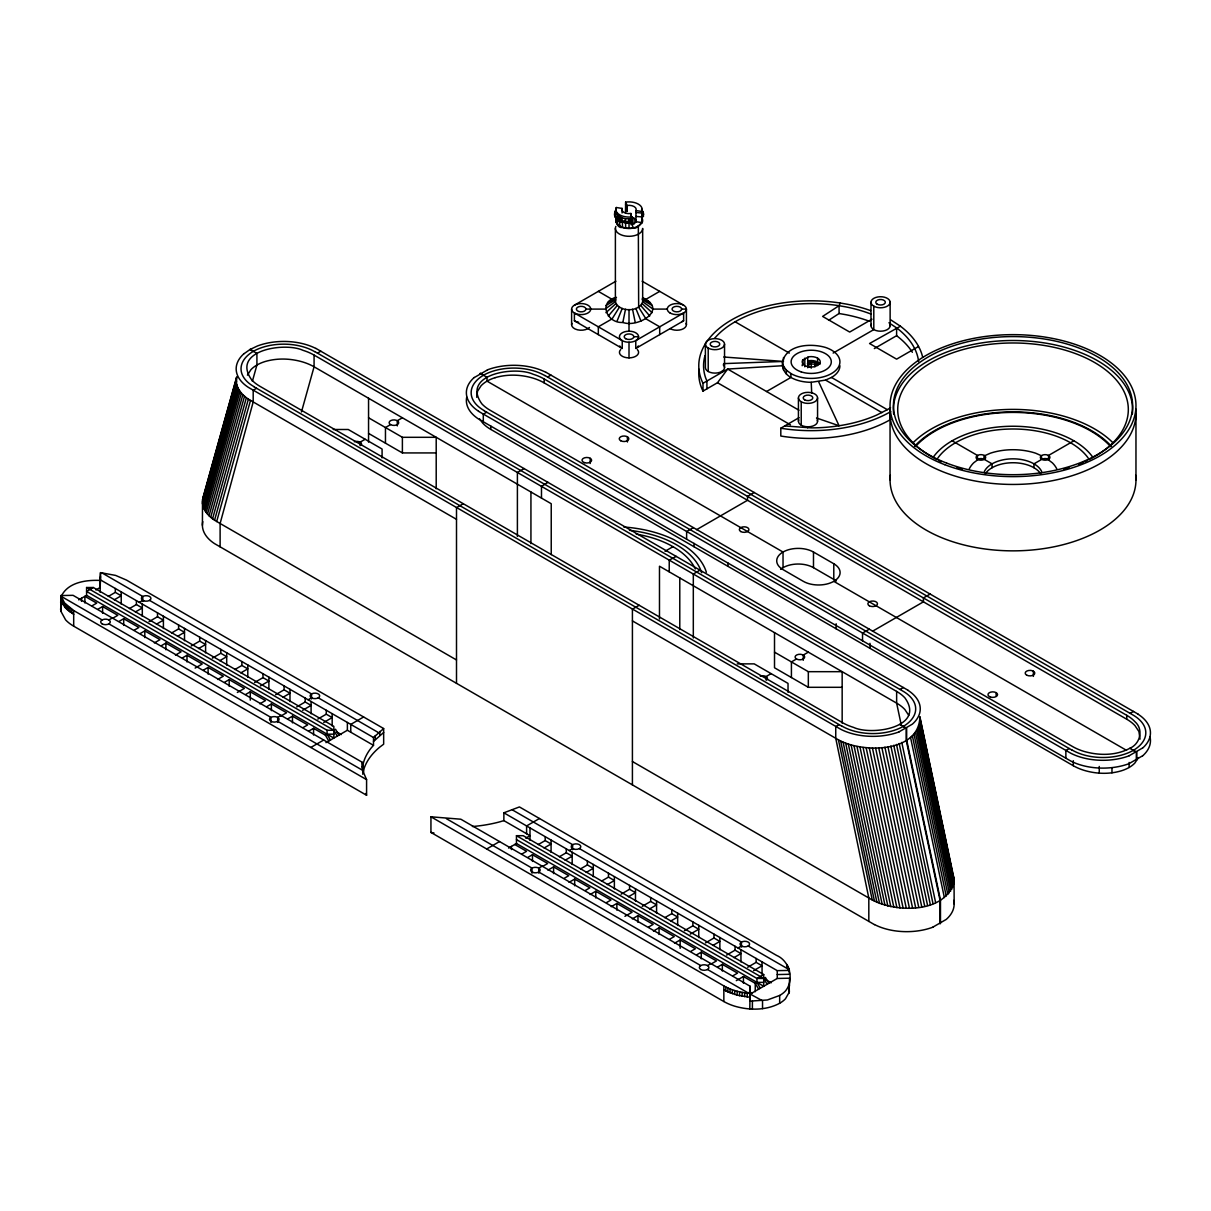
<?xml version="1.0" encoding="UTF-8"?>
<svg xmlns="http://www.w3.org/2000/svg" width="1211" height="1211" viewBox="0 0 1211 1211"><rect width="100%" height="100%" fill="white"/><g stroke="black" fill="none" stroke-linecap="round" stroke-linejoin="round"><path stroke-width="1.5" d="M642.178 216.845C643.904 229.53 625.012 231.104 617.64 224.413L617.64 218.752L616.46 219.176L614.598 215.18L616.323 207.52L622.091 208.413A7.175 4.148 0 0 0 630.886 213.484C632.611 224.913 630.81 234.631 642.193 222.657A13.639 7.872 0 0 0 642.193 218.585M619.729 225.988L619.729 220.326L617.64 218.752L618.654 220.856L621.531 222.097L631.688 223.233L632.43 222.294L624.861 222.9L624.861 221.552L625.618 218.782L632.43 218.782L631.688 223.233M629.024 228.213L629.024 219.04M615.385 228.425L615.385 301.645C618.579 312.423 639.469 312.423 642.663 301.645L642.663 228.425A13.639 7.872 0 0 1 627.237 236.236A13.639 7.872 0 0 1 615.854 226.396M749.791 1008.945L750.184 986.269L460.831 819.211L430.949 816.804L430.934 832.426L723.845 1001.527A45.988 26.551 0 0 0 734.699 1006.174C749.321 1010.428 765.973 1010.61 779.657 1003.283A33.772 19.497 0 0 0 785.485 998.757L789.36 991.96L789.072 984.543M629.009 331.193L629.024 309.516M723.845 1001.527L723.845 985.905L430.949 816.804M525.756 838.148L529.994 835.696L503.867 820.619L503.867 812.808L519.428 806.935L776.629 955.434C789.95 961.095 794.431 979.971 785.515 990.931A33.772 19.497 0 0 1 779.687 995.457L767.35 999.983L749.776 1001.134L749.776 997.228L737.105 995.154L727.902 991.9L725.828 990.886L725.828 986.98L723.845 985.905M727.902 991.9L727.917 987.994L725.828 986.98M730.097 992.823L730.097 988.933L727.917 987.994M732.352 993.686L732.367 989.781L730.097 988.933M734.699 994.458L734.714 990.553L732.367 989.781M737.105 995.154L737.121 991.249L734.714 990.553M739.573 995.745L739.588 991.854L737.121 991.249M742.086 996.259L742.101 992.354L739.588 991.854M744.644 996.683L744.644 992.778L742.101 992.354M747.217 997.001L747.217 993.096L744.644 992.778M786.908 967.12L786.923 964.516M787.801 969.875L787.801 965.969M788.528 970.041L788.528 967.438M789.088 968.921L789.496 974.295L777.25 974.552M60.838 611.177L60.822 595.555L73.054 595.328L362.422 762.385L363.8 773.133L366.585 779.642L366.585 795.264L73.689 626.163A45.988 26.551 0 0 1 65.621 619.896L60.838 611.177L60.974 597.432M752.379 1009.081L752.409 1001.24M762.521 1008.627L762.552 1000.786L750.184 994.08L777.25 978.458L789.496 978.2L789.466 986.042M779.657 1003.283L779.687 995.457M788.906 993.383L788.936 985.557M750.184 986.269L749.776 997.228L750.184 990.174M641.739 216.92L643.389 216.451L643.45 213.166L641.588 209.17L643.45 214.514L641.739 216.92L635.957 216.421M204.871 492.922L202.509 500.037L202.419 525.286M632.414 620.895L838.421 739.83C862.171 753.166 919.164 753.393 919.876 716.791L954.041 878.762L954.162 904.012M632.414 761.522L872.253 899.985C896.518 912.867 946.669 913.76 954.162 880.579L919.724 716.836M100.119 592.209L100.498 572.636L115.59 575.407L126.459 580.069L383.66 728.553L383.66 744.19L379.815 747.081A96.638 55.797 0 0 0 362.71 774.223M100.119 583.611L100.498 572.636M100.543 576.542L100.119 587.517L95.896 589.954M362.422 766.291L362.346 767.365L362.331 763.445M362.513 768.94L362.71 766.396A96.638 55.797 0 0 1 371.399 747.687L373.503 745.355L373.503 737.529L383.66 728.553M617.64 224.413L616.323 222.582L616.323 216.92L615.067 217.253L614.598 213.832L616.323 209.473L614.749 211.864L614.598 215.18L615.869 214.952M1140.051 739.134L1138.915 731.52L1134.995 725.646A46.911 27.081 0 0 0 1126.745 719.228L544.193 382.888A46.911 27.081 0 0 0 533.082 378.135C520.806 374.487 507.394 373.987 495.057 377.696M202.797 498.221L236.629 377.121C234.45 387.126 242.336 395.906 250.51 400.402L456.502 519.337M60.944 605.258L60.611 609.693M616.475 297.376C597.734 301.372 606.756 323.64 622.848 322.444L625.497 309.244M616.323 222.582C615.082 212.561 615.249 228.879 622.212 227.441A13.639 7.872 0 0 0 632.551 228.228M622.848 322.444C638.167 328.136 668.336 309.395 643.026 298.027M642.98 212.44L641.739 209.473L641.739 213.408L643.389 216.451M782.503 361.832C786.832 344.166 811.098 343.182 825.569 347.466A28.701 16.576 0 0 1 833.985 371.913A28.701 16.576 0 0 1 790.919 373.548L786.348 370.112L783.487 366.116L782.503 361.832C781.549 368.341 785.212 374.411 790.919 377.454A28.701 16.576 0 0 0 811.219 382.298L825.569 380.087L831.503 377.454A28.701 16.576 0 0 0 839.919 365.737M202.509 500.037L236.796 377.181M236.69 379.058L202.419 501.854C202.615 510.603 209.533 517.415 216.678 521.502L456.502 659.965M202.555 503.67L236.766 380.965M202.873 505.487L236.705 384.387M203.418 507.273L237.235 386.173M204.144 509.044L237.977 387.944M205.083 510.785L238.915 389.7M206.203 512.495L240.035 391.395M207.52 514.145L241.352 393.06M209.034 515.765L242.851 394.665M210.699 517.309L244.531 396.209M212.561 518.792L246.378 397.692M252.372 381.314L256.914 365.041L256.914 353.324L249.935 349.555L244.198 353.612M214.559 520.2L248.391 399.1M216.678 521.502L250.51 400.402M301.448 411.982L314.073 366.797L314.073 355.08A46.911 27.081 0 0 0 302.962 350.312C284.509 341.759 230.559 350.509 251.706 379.906A46.911 27.081 0 0 0 259.956 386.324L842.508 722.664A46.911 27.081 0 0 0 853.619 727.417C872.071 735.97 926.021 727.236 904.874 697.824A46.911 27.081 0 0 0 896.64 691.42L314.073 355.08M705.059 355.61L704.484 357.623A107.643 62.155 0 0 0 705.635 377.862L706.921 381.026L706.921 388.837M807.692 427.816L807.994 426.817A9.567 5.525 0 0 0 817.243 419.869M622.454 227.199L622.439 221.537L621.531 222.097L622.439 218.01L617.625 215.24L615.869 211.441M622.439 221.537L618.654 220.856L619.714 216.814L621.531 220.75L631.688 221.885M617.08 321.066L622.212 308.457M61.428 595.994C68.285 582.022 86.602 579.766 100.543 580.447M1138.37 757.571L1134.934 762.945A33.772 19.497 0 0 1 1129.121 767.471A33.772 19.497 0 0 1 1121.28 770.832C1109.231 774.434 1096.152 773.95 1084.163 770.363A45.988 26.551 0 0 1 1073.294 765.715L490.758 429.39A45.988 26.551 0 0 1 482.689 423.108L479.571 418.839M247.407 375.183L250.934 369.673A34.725 20.057 0 0 1 264.997 361.559C277.319 357.911 290.701 358.38 302.962 362.044A46.911 27.081 0 0 1 314.073 366.797L551.232 503.715L551.232 554.623M828.596 320.34L839.072 313.513L839.072 305.702L840.313 303.038L847.352 304.264A112.426 64.91 0 0 1 870.588 310.606M616.323 213.408L615.067 215.891L621.531 220.75M619.381 307.216L612.115 318.871L598.325 326.803L598.325 334.614M802.969 359.788L802.484 360.469A9.037 5.222 0 0 0 813.55 366.857L817.607 365.51L819.938 363.179A9.037 5.222 0 0 0 808.872 356.791L802.969 359.788L802.969 364.814M699.019 369.294A112.426 64.91 0 0 0 702.607 390.351L703.001 391.092L717.502 382.721L727.66 369.052L782.503 365.737M608.316 316.01L617.216 305.581M373.503 741.45L383.66 732.473M605.924 312.68L615.854 303.673M474.318 377.529L487.533 369.885M1142.503 748.035L1129.288 755.664M1142.503 755.846L1129.288 763.49M628.448 221.825L632.43 218.782M977.988 459.575L973.659 462.844A45.443 26.233 0 0 0 969.118 469.172M1073.9 440.804L1048.529 455.457L1048.529 459.363A4.783 2.755 0 0 0 1041.763 459.363L1041.384 455.73L1035.738 453.232A45.443 26.233 0 0 0 990.295 453.232L984.634 455.73L984.255 459.363A4.783 2.755 0 0 0 977.489 459.363L977.489 455.457L952.118 440.804M1129.787 748.322C1140.172 743.932 1143.865 729.491 1134.995 721.741A46.911 27.081 0 0 0 1126.745 715.323L544.193 378.982A46.911 27.081 0 0 0 533.082 374.229C514.63 365.677 460.68 374.411 481.827 403.823A46.911 27.081 0 0 0 490.077 410.241L1072.628 746.581A46.911 27.081 0 0 0 1083.739 751.335C1098.71 755.679 1115.77 755.846 1129.787 748.322L1136.781 752.107L1136.781 759.918M933 927.066L946.215 919.437A48.228 27.853 0 0 0 953.693 900.394M871.012 314.058A107.643 62.155 0 0 0 845.808 306.883L839.072 305.702L822.617 316.419L849.683 332.056L871.965 319.189M605.909 305.535L615.854 299.601L615.385 301.645L605.106 309.108L585.957 309.093A4.783 2.755 0 0 1 578.782 311.484A4.783 2.755 0 0 1 578.782 306.701A4.783 2.755 0 0 1 585.957 309.093M363.603 716.988L350.766 724.405L350.766 732.216M486.701 848.987L499.537 841.554M249.935 349.555L257.413 345.983A48.228 27.853 0 0 1 315.829 348.465M256.565 388.277L253.19 390.23L253.19 401.946L220.114 523.485L220.114 546.918M317.464 353.128L320.839 351.175M574.408 305.187L615.869 281.24M78.685 599.884L86.587 595.328L333.842 738.074L333.842 726.358L93.353 587.517L86.587 591.422L327.076 730.263L333.842 730.263L335.538 729.294L338.913 735.153M365.162 439.26L360.091 442.197L360.091 445.663M390.532 424.607A4.783 2.755 0 0 1 392.682 419.99A4.783 2.755 0 0 1 398.54 423.366A4.783 2.755 0 0 1 390.532 424.607L385.461 427.544L385.461 443.165M402.385 417.78L397.299 420.701L397.299 425.909M92.203 605.727L96.713 603.123L84.891 596.312L84.891 603.002M108.354 596.402L115.317 592.376L121.221 595.782L114.258 599.808M98.091 609.133L102.602 606.529L117.8 615.309L113.289 617.913M659.692 291.367L645.917 299.329L642.617 297.861M108.869 619.956L112.29 617.988M139.356 602.367L142.777 600.384M129.456 608.573L136.404 604.561L142.308 607.967L135.36 611.979M119.193 621.319L123.704 618.715L138.902 627.48L134.391 630.083M486.686 412.194L483.295 414.147L483.295 421.958M547.584 377.03L550.96 375.077M149.044 621.621L157.506 616.747L163.409 620.153L156.461 624.165M140.294 633.489L144.805 630.886L160.003 639.665L154.357 642.92M635.775 348.435L683.625 320.809L683.625 312.998L635.775 340.624L635.775 348.435A9.567 5.525 0 0 0 638.258 345.952M171.553 632.99L178.607 628.918L184.511 632.324L177.548 636.35M161.381 645.675L165.892 643.071L181.09 651.851L175.459 655.106M191.247 645.978L199.694 641.103L205.598 644.509L198.649 648.521M182.483 657.861L186.994 655.257L202.192 664.022L195.138 668.094M463.268 503.715L456.502 507.621L456.502 683.398M524.166 468.551L517.4 472.457L517.4 536.428M212.334 658.163L220.796 653.289L226.699 656.695L219.751 660.706M203.584 670.031L208.095 667.428L223.293 676.207L217.647 679.462M703.001 391.092L703.001 383.281L727.66 369.052L798.972 410.226M547.993 482.311L541.484 486.368L541.484 498.084M234.843 669.532L241.897 665.46L247.801 668.866L240.838 672.877M224.671 682.217L229.182 679.613L244.38 688.378L237.341 692.45M254.537 682.52L262.984 677.645L268.887 681.051L260.441 685.926M766.563 391.516L790.919 377.454L790.919 373.548M833.138 353.067L873.797 329.604L873.797 306.156M245.772 694.403L250.283 691.799L265.481 700.563L259.835 703.818M922.676 357.26A112.426 64.91 0 0 0 919.815 348.935L917.681 344.863A112.426 64.91 0 0 0 900.409 326.213L869.543 343.515L896.609 359.152L918.528 346.497M874.327 348.571L896.609 335.704L896.609 327.893L888.935 322.777M275.624 694.705L284.085 689.816L289.989 693.237L283.041 697.248M266.874 706.573L271.385 703.969L286.583 712.749L280.937 716.004M281.073 715.429L277.682 717.381L277.682 722.407M308.139 699.807L311.53 697.839A4.783 2.755 0 0 0 319.522 696.597A4.783 2.755 0 0 0 313.664 693.222A4.783 2.755 0 0 0 311.53 697.839M296.725 706.891L305.187 702.002L311.091 705.407L302.629 710.297M890.706 419.445A112.426 64.91 0 0 1 782.109 436.248L780.807 436.021L780.807 428.21L799.078 417.659M287.961 718.759L292.472 716.155L307.67 724.92L303.159 727.523M317.827 719.062L326.274 714.187L332.177 717.593L323.731 722.467M309.062 730.929L313.573 728.326L325.381 735.153L328.771 741.011M784.728 425.939L811.219 427.877A107.643 62.155 0 0 0 876.749 415.04L887.33 409.681A107.643 62.155 0 0 0 890.569 407.713M325.381 735.153L327.076 734.169L333.842 734.169M323.7 740.042L310.833 747.459M693.388 527.618L686.622 531.538L686.622 539.349M754.286 492.468L747.52 496.374L747.52 500.279L696.567 529.691M325.956 742.646L347.375 730.263L373.503 745.355M665.051 551.277L673.013 546.676M676.253 556.364L669.229 560.118L669.229 571.849M639.181 605.273L632.414 609.178L632.414 784.97M700.079 570.124L693.313 574.029L693.313 637.985M1041.763 459.363A4.783 2.755 0 0 1 1041.006 456.017L1041.763 455.457A4.783 2.755 0 0 1 1048.529 455.457A4.783 2.755 0 0 1 1048.529 459.363L1047.545 459.802A4.783 2.755 0 0 1 1041.763 459.363L1033.982 463.843L1033.982 467.749M771.119 673.634L766.048 676.571A4.783 2.755 0 0 0 760.266 676.132M796.49 658.981A4.783 2.755 0 0 1 798.639 654.364A4.783 2.755 0 0 1 804.498 657.755A4.783 2.755 0 0 1 796.49 658.981L791.419 661.917L791.419 677.539M808.327 652.154L803.256 655.075L803.256 660.283M869.301 629.19L862.535 633.096L862.535 640.907M930.199 594.026L923.433 597.931L923.433 601.837L872.495 631.249M508.559 848.063L516.461 843.507L763.717 986.269L763.717 974.552L523.228 835.696L516.461 835.696L516.461 843.507M522.062 853.906L526.573 851.303L514.766 844.491M538.229 844.582L545.192 840.57L551.081 843.976L544.133 847.988M527.966 857.327L532.477 854.709L547.675 863.488L543.164 866.092M542.165 866.168L538.774 868.12L538.774 873.146M569.231 850.546L572.621 848.593M559.331 856.767L566.279 852.741L572.182 856.147L565.143 860.219M547.932 870.149L553.578 866.894L568.776 875.674L564.265 878.278M580.432 868.938L587.38 864.926L593.284 868.332L586.23 872.404M839.132 724.617L835.741 726.57L835.741 738.286L868.817 898.002L868.817 921.45M900.015 689.453L903.406 687.5M569.034 882.335L574.68 879.08L589.863 887.845L585.352 890.448M601.519 881.124L608.482 877.112L614.371 880.518L607.332 884.59M590.135 894.505L595.767 891.251L610.965 900.03L606.454 902.634M621.122 894.172L629.569 889.283L635.472 892.689L628.433 896.761M611.222 906.691L616.868 903.436L632.066 912.216L624.921 916.333M642.208 906.343L650.67 901.468L656.574 904.874L649.52 908.946M632.324 918.877L637.97 915.622L653.153 924.387L648.657 926.99M664.809 917.666L671.772 913.654L677.66 917.06L670.622 921.117M653.425 931.047L659.056 927.793L674.255 936.572L669.744 939.176M684.412 930.714L692.859 925.825L698.762 929.231L690.3 934.12M674.527 943.233L680.158 939.978L695.356 948.743L690.845 951.346M705.498 942.885L713.96 938.01L719.864 941.416L712.901 945.428M696.749 954.768L701.26 952.164L716.458 960.928L711.947 963.532M1069.237 748.534L1065.862 750.487L1065.862 758.298M1130.135 713.37L1133.526 711.417M707.527 965.591L710.948 963.608M738.014 947.986L741.435 946.003M726.6 955.07L735.062 950.181L740.95 953.587L734.002 957.613M717.835 966.938L722.346 964.334L737.544 973.114L733.033 975.718M747.702 967.256L756.148 962.367L762.052 965.772L753.59 970.662M736.303 980.638L743.448 976.52L755.255 983.332L758.646 989.19M763.717 974.552L756.951 978.458L516.461 839.601M539.47 818.515L526.603 825.932L526.603 833.743M608.3 302.205L615.733 298.451M619.729 220.326L618.654 220.856L616.46 219.176L617.625 215.24L618.654 219.509M615.4 297.876L612.1 299.344L598.325 291.367M899.167 731.762L912.383 724.133A48.228 27.853 0 0 0 908.099 690.406M642.178 214.952L643.45 214.514L642.178 211.441M503.867 820.619L499.825 821.83A96.638 55.797 0 0 1 472.441 826.523M807.737 361.075L808.872 360.696A9.037 5.222 0 0 1 819.938 364.375M628.448 223.172L632.43 222.294M616.323 212.985L614.749 213.212L614.749 211.864M643.45 213.166L635.957 212.515M808.267 362.074L811.219 361.832A17.105 9.87 0 0 1 819.756 363.164M807.465 363.648L818.439 364.481M723.603 363.618L783.487 361.438L723.739 357.003M503.867 812.808L777.25 970.647L789.481 970.42M667.291 309.093L652.941 309.093L642.663 301.645M681.642 309.093A4.783 2.755 0 0 0 674.466 306.701A4.783 2.755 0 0 0 674.466 311.484A4.783 2.755 0 0 0 681.642 309.093L686.425 309.093L686.425 324.715M633.792 336.719L638.575 336.719M333.222 429.496L348.253 429.496L382.086 449.024L382.086 457.909M368.553 417.78L402.385 437.307L436.202 437.307L436.202 488.76M368.553 433.402L402.385 452.929L436.202 452.929M86.587 595.328L86.587 587.517L93.353 587.517M737.287 663.87L754.211 663.87L788.028 683.398L788.028 692.283M774.51 652.154L808.327 671.681L842.16 671.681L842.16 723.134M774.51 632.626L774.51 667.776L808.327 687.303L842.16 687.303M763.717 982.363L756.951 982.363L755.255 983.332L755.255 991.703M747.217 993.096L749.806 993.323M641.739 211.456A13.154 7.599 0 0 0 625.618 202.146L627.162 205.476A7.175 4.148 0 0 1 635.957 210.563L641.739 211.456L641.739 222.582M642.193 222.657L635.957 221.689A7.175 4.148 0 0 1 630.886 224.625M803.135 363.724L802.484 364.375A9.037 5.222 0 0 0 802.182 365.737M839.072 313.513L845.808 314.693A107.643 62.155 0 0 1 869.543 321.309M780.807 428.21L782.109 428.437A112.426 64.91 0 0 0 890.706 411.634M430.934 832.426L433.962 832.971M622.439 218.01L625.618 218.782M816.502 417.992L839.072 425.757L818.636 381.737M642.314 298.451L649.732 302.19M480.056 373.457L487.034 377.242L487.034 381.147L783.033 552.034A21.526 12.428 0 0 1 813.489 552.034L833.789 563.751A21.526 12.428 0 0 1 833.789 581.341L1126.533 750.351M899.667 724.42L906.661 728.189L906.661 739.906L940.478 900.061L940.478 923.509M546.04 372.322L1138.31 714.263M315.92 348.405L908.189 690.346M874.493 924.644L214.559 543.633A48.228 27.853 0 0 1 202.782 521.653M723.845 989.811L725.828 990.886M638.333 225.988L638.666 307.216L645.947 318.856L659.692 326.803L659.692 334.614M735.092 321.778L789.315 353.097M831.503 377.454L887.33 409.681M825.569 380.087L881.911 412.618M642.163 281.24L683.625 305.187M721.741 371.489L722.573 371.974M717.502 382.721L790.45 424.834M574.408 320.809L622.242 348.435L622.242 340.624A9.567 5.525 0 0 1 626.541 331.375A9.567 5.525 0 0 1 638.258 338.141A9.567 5.525 0 0 1 622.242 340.624L574.408 312.998L574.408 320.809A9.567 5.525 0 0 0 578.691 322.232M544.95 375.516L1132.754 714.884A43.399 25.053 0 0 1 1133.329 750.366A43.399 25.053 0 0 1 1071.992 749.972M780.626 569.321A21.526 12.428 0 0 1 813.489 567.671L833.789 579.388A21.526 12.428 0 0 1 836.195 581.038M484.067 410.68L1071.871 750.048M314.845 351.614L902.634 690.966A43.399 25.053 0 0 1 903.209 726.449L906.206 728.447L906.206 740.163L940.039 900.318L940.039 923.766M253.947 386.763L841.751 726.131M101.694 572.742L142.777 596.478L142.777 601.504M149.543 600.384L311.53 693.933L311.53 698.959M318.296 697.839L378.513 732.625M512.389 809.902L572.621 844.673L572.621 849.698M579.388 848.593L741.435 942.097L741.435 947.123M748.201 946.003L789.3 969.723M100.119 579.706L373.503 737.529M86.587 587.517L333.842 730.263L337.233 736.121M336.734 731.944L341.305 734.577M516.461 835.696L763.717 978.458L767.108 984.316M765.261 979.351L771.256 982.802M749.488 991.718L752.379 993.383M61.004 596.236L102.102 619.956M108.869 623.862L270.916 717.381L270.916 722.407M277.682 721.287L363.239 770.68M446.465 818.727L532.007 868.12L532.007 873.146M538.774 872.026L700.76 965.591M707.527 969.496L748.61 993.217M60.822 595.555L64.425 602.866L73.674 610.541L366.585 779.642M642.193 299.601L652.124 305.52M60.822 599.475L65.636 608.179L73.689 614.446L73.689 626.163M478.512 411.301L1070.796 753.242A48.228 27.853 0 0 0 1129.363 755.725M890.706 319.825L900.409 326.213M1133.178 750.275L1136.327 752.364L1136.327 760.175M480.495 373.2L483.643 375.274M250.374 349.298L253.523 351.372M1048.045 459.575L1052.374 462.844A45.443 26.233 0 0 1 1056.915 469.172M984.255 455.457L985.012 456.017A4.783 2.755 0 0 1 984.255 459.363A4.783 2.755 0 0 1 978.488 459.802L977.489 459.363A4.783 2.755 0 0 1 977.489 455.457A4.783 2.755 0 0 1 984.255 455.457L984.255 459.363L992.036 463.843L992.036 467.749M642.193 303.673L652.124 312.665M640.831 305.581L649.747 315.995M768.788 983.332L765.413 977.474L763.717 978.458L756.951 978.458L756.951 982.363L760.341 988.221M330.467 740.042L327.076 734.169L327.076 730.263M365.631 793.523L366.585 795.264M703.001 383.281L702.607 382.525A112.426 64.91 0 0 1 840.313 303.038M908.795 715.413L904.874 709.54A46.911 27.081 0 0 0 896.64 703.137L659.48 566.218L659.48 619.018M807.737 357.169L807.737 367.766M627.162 207.429L625.618 204.099L627.162 211.35L627.162 205.476M625.497 213.015L625.618 202.146M952.436 873.388L954.041 878.762M635.836 308.457L640.997 321.051M641.724 218.646L642.178 220.614M919.77 718.744L925.219 744.523M925.991 748.201L937.269 801.591M938.056 805.27L946.987 847.609M947.774 851.288L952.043 871.542M920.254 722.24L954.071 882.395M919.966 724.042L953.784 884.212M919.467 725.843L953.299 885.998M918.771 727.614L952.603 887.769M917.877 729.355L951.71 889.51M916.788 731.05L950.62 891.205M915.501 732.7L949.333 892.855M914.033 734.305L947.865 894.46M912.383 735.849L946.215 896.004M910.521 737.363L944.353 897.518M901.302 725.222L896.64 703.137L896.64 691.405M901.786 742.404L935.619 902.558M899.167 743.478L933 903.633M896.503 744.432L930.336 904.587M893.733 745.28L927.565 905.434M890.872 746.021L924.689 906.176M887.92 746.642L921.753 906.812M884.908 747.157L918.74 907.327M881.85 747.565L915.667 907.72M878.732 747.853L912.564 908.008M875.598 748.02L909.431 908.174M872.45 748.065L906.282 908.22M869.301 747.989L903.134 908.144M866.168 747.808L900 907.962M863.065 747.49L896.897 907.644M859.992 747.066L893.824 907.221M856.979 746.521L890.796 906.691M854.027 745.87L887.845 906.04M851.151 745.113L884.984 905.268M848.366 744.25L882.198 904.405M845.687 743.282L879.519 903.436M843.113 742.207L876.946 902.377M840.676 741.056L874.493 901.211M838.421 739.83L872.253 899.985M632.551 309.244L635.23 322.429M60.641 601.852L60.822 603.381M811.219 382.298L811.718 393.348M476.71 397.284L477.528 391.274L481.055 385.779A34.725 20.057 0 0 1 495.117 377.665M379.815 731.444L379.815 735.365M375.289 735.546L375.289 739.467M362.71 768.319L362.71 772.224M73.674 610.541L73.689 614.446M71.812 609.39L71.827 613.296M70.071 608.179L70.071 612.1M68.452 606.923L68.452 610.844M66.968 605.621L66.968 609.527M65.621 604.259L65.636 608.179M64.425 602.866L64.44 606.787M63.381 601.443L63.396 605.364M62.503 599.99L62.503 603.911M61.776 598.522L61.791 602.442M61.216 597.038L61.231 600.959M615.869 216.845L615.869 220.614M1135.963 413.451L1135.963 479.859M1129.121 762.446L1129.121 767.471M1126.76 715.323L1126.76 719.228M1111.97 767.789L1111.97 772.815M1099.255 766.442L1099.255 773.133M1073.294 760.69L1073.294 765.715M1033.377 671.182L1033.377 676.389M996.169 692.662L996.169 696.143M890.13 302.25A9.567 5.525 0 0 1 875.78 307.034A9.567 5.525 0 0 1 875.78 297.467A9.567 5.525 0 0 1 890.13 302.25L890.13 325.698M890.055 413.451L890.055 479.859M870.997 302.25L870.997 325.698M869.982 643.313L869.982 648.324M836.15 623.771L836.15 628.797M833.789 563.751L833.789 579.388M817.607 358.138L817.607 363.149M817.561 397.859L817.561 421.292M814.958 363.648L814.958 366.872M813.489 552.034L813.489 567.671M811.219 363.361L811.219 368.189M808.872 367.1L808.872 361.801A9.037 5.222 0 0 1 819.045 364.239M808.327 671.681L808.327 687.303M804.815 358.138L804.815 366.812M801.228 401.764A9.567 5.525 0 0 0 817.243 399.282A9.567 5.525 0 0 0 805.527 392.531A9.567 5.525 0 0 0 801.228 401.764L801.228 425.197M798.427 397.859L798.427 421.292M786.348 370.112L786.348 374.017M783.487 357.533L783.487 360.136M783.487 366.116L783.487 370.021M783.033 567.671L783.033 552.034A21.526 12.428 0 0 0 783.033 569.624L803.332 581.341A21.526 12.428 0 0 0 833.789 581.341M777.25 970.647L777.25 978.458M766.048 680.037L766.048 676.571A4.783 2.755 0 0 1 766.805 679.901M762.052 961.867L762.052 974.144M756.148 958.461L756.148 962.367M743.448 976.52L743.448 983.211M740.95 949.681L740.95 961.958M735.062 946.275L735.062 950.181M727.902 562.948L727.902 566.309M724.541 344.151A9.567 5.525 0 0 1 710.176 348.935A9.567 5.525 0 0 1 710.176 339.368A9.567 5.525 0 0 1 724.541 344.151L724.541 367.584M722.346 964.334L722.346 971.04M719.864 937.511L719.864 949.787M713.96 934.105L713.96 938.01M708.208 348.057L708.208 371.489M705.392 344.151L705.392 367.584A9.567 5.525 0 0 0 717.442 372.927A9.567 5.525 0 0 0 723.255 364.829M701.26 952.164L701.26 958.855M698.762 925.325L698.762 937.602M694.07 543.421L694.07 546.766M692.859 921.919L692.859 925.825M680.158 939.978L680.158 948.349M679.78 577.935L679.78 629.584M677.66 913.155L677.66 925.431M671.772 909.733L671.772 913.654M659.056 927.793L659.056 934.498M656.574 900.969L656.574 913.245M650.67 897.563L650.67 901.468M637.97 915.622L637.97 922.313M635.957 210.563L635.957 222.279A7.175 4.148 0 0 0 630.886 217.208M635.472 888.783L635.472 901.06M634.095 218.268L634.095 223.868M630.886 213.484L630.886 215.437M629.569 885.377L629.569 889.283M629.009 342.229L629.009 357.866A9.567 5.525 0 0 1 620.728 349.57M627.419 436.808L627.419 442.015M625.618 222.294L625.618 227.956M622.091 208.413L622.091 212.969M616.868 903.436L616.868 910.127M614.371 876.613L614.371 888.889M608.482 873.207L608.482 877.112M595.767 891.251L595.767 897.957M593.284 864.427L593.284 876.703M590.211 458.288L590.211 463.495M587.38 861.021L587.38 864.926M574.68 879.08L574.68 885.771M572.182 852.241L572.182 864.518M571.607 309.093L571.607 324.715M566.279 848.835L566.279 852.741M553.578 866.894L553.578 873.585M551.081 840.071L551.081 852.347M545.192 836.665L545.192 840.57M544.193 378.982L544.193 382.888M532.477 854.709L532.477 861.415M530.933 491.999L530.933 543.648M529.994 827.885L529.994 840.389M511.39 846.444L511.39 849.562M490.758 426.03L490.758 429.39M402.385 437.307L402.385 452.929M368.553 398.237L368.553 442.151M362.422 762.385L362.422 768.894M347.375 722.452L347.375 730.263M332.177 713.688L332.177 725.964M326.274 710.282L326.274 714.187M313.573 728.326L313.573 735.032M311.091 701.502L311.091 713.779M305.187 698.096L305.187 702.002M292.472 716.155L292.472 722.846M289.989 689.316L289.989 701.593M284.085 685.91L284.085 689.816M271.385 703.969L271.385 710.675M268.887 677.146L268.887 689.422M262.984 673.74L262.984 677.645M250.283 691.799L250.283 700.155M247.801 664.96L247.801 677.237M241.897 661.554L241.897 665.46M229.182 679.613L229.182 686.304M226.699 652.79L226.699 665.066M220.796 649.384L220.796 653.289M208.095 667.428L208.095 674.133M205.598 640.604L205.598 652.88M199.694 637.198L199.694 641.103M186.994 655.257L186.994 661.948M184.511 628.418L184.511 640.695M178.607 625.012L178.607 628.918M165.892 643.071L165.892 649.762M163.409 616.248L163.409 628.524M157.506 612.842L157.506 616.747M144.805 630.886L144.805 637.591M142.308 604.062L142.308 616.338M136.404 600.656L136.404 604.561M123.704 618.715L123.704 625.406M121.221 591.876L121.221 604.153M115.317 588.47L115.317 592.376M102.602 606.529L102.602 613.22M81.515 598.264L81.515 601.383M896.609 335.704A107.643 62.155 0 0 1 912.367 352.295M807.994 426.817A9.567 5.525 0 0 1 798.76 419.869M889.813 324.26A9.567 5.525 0 0 1 880.564 331.209A9.567 5.525 0 0 1 871.314 324.26M714.672 338.247A107.643 62.155 0 0 1 839.072 305.702M896.609 327.893A107.643 62.155 0 0 1 913.139 345.756L915.183 349.646A107.643 62.155 0 0 1 918.619 361.665M933.454 456.925A86.117 49.712 0 0 1 1013.017 426.242A86.117 49.712 0 0 1 1092.579 456.925M937.874 457.985A81.334 46.957 0 0 1 1013.017 428.997A81.334 46.957 0 0 1 1088.159 457.985M915.41 446.617A110.034 63.532 0 0 1 1013.017 412.421A110.034 63.532 0 0 1 1110.623 446.617M914.562 446.375A110.988 64.077 0 0 1 1013.017 411.876A110.988 64.077 0 0 1 1111.471 446.375M893.657 414.071A119.601 69.057 0 0 1 1013.017 340.503A119.601 69.057 0 0 1 1132.361 414.071M1135.706 408.818A122.947 70.98 0 0 1 1013.017 484.445A122.947 70.98 0 0 1 890.327 408.818M1135.706 475.227A122.947 70.98 0 0 1 1013.017 550.854A122.947 70.98 0 0 1 890.327 475.227M913.155 442.681A115.302 66.575 0 0 1 1112.864 442.681M936.996 459.605A115.302 66.575 0 0 1 929.73 363.512A115.302 66.575 0 0 1 1096.303 363.512A115.302 66.575 0 0 1 1089.037 459.605M1087.614 460.316A115.302 66.575 0 0 1 1084.693 461.694M1083.209 462.36A115.302 66.575 0 0 1 1078.638 464.282M1069.025 467.734A115.302 66.575 0 0 1 1064.015 469.247M962.018 469.247A115.302 66.575 0 0 1 957.008 467.734M941.341 461.694A115.302 66.575 0 0 1 938.419 460.316M985.133 474.016A29.669 17.121 0 0 1 1013.017 462.738A29.669 17.121 0 0 1 1040.885 474.016M984.361 471.533A29.669 17.121 0 0 1 1013.017 458.833A29.669 17.121 0 0 1 1041.672 471.533M544.829 375.592A43.399 25.053 0 0 0 483.507 375.198A43.399 25.053 0 0 0 484.188 410.605M478.617 411.256A48.228 27.853 0 0 1 474.212 377.484M466.719 397.132A48.228 27.853 0 0 0 478.617 419.067L1070.796 761.053A48.228 27.853 0 0 0 1129.363 763.535M487.458 369.839A48.228 27.853 0 0 1 545.949 372.367M1138.204 714.308A48.228 27.853 0 0 1 1142.609 748.08M1149.996 736.803A48.228 27.853 0 0 1 1142.609 755.891M314.709 351.69A43.399 25.053 0 0 0 253.387 351.281A43.399 25.053 0 0 0 254.068 386.687M903.194 726.449A43.399 25.053 0 0 1 841.872 726.055M354.323 441.758A4.783 2.755 0 0 1 359.622 441.954A4.783 2.755 0 0 1 361.332 444.861M933.06 927.126A48.228 27.853 0 0 1 874.584 924.598M899.243 731.822A48.228 27.853 0 0 1 840.752 729.279L248.391 387.384A48.228 27.853 0 0 1 244.092 353.567M629.463 530.327A90.901 52.482 0 0 1 701.638 572.727M623.786 527.012A95.684 55.252 0 0 1 673.634 539.516L685.426 546.328A95.684 55.252 0 0 1 706.361 572.243M636.214 534.112A86.117 49.712 0 0 1 695.296 568.973M589.454 327.485A9.567 5.525 0 0 1 577.511 329.816A9.567 5.525 0 0 1 571.925 323.292M686.092 323.292A9.567 5.525 0 0 1 681.642 329.498A9.567 5.525 0 0 1 670.092 328.62M637.304 349.57A9.567 5.525 0 0 1 629.009 357.866M622.242 348.435A9.567 5.525 0 0 1 619.775 345.952M683.625 320.809A9.567 5.525 0 0 1 681.642 321.687M632.43 216.83A13.154 7.599 0 0 1 616.323 207.52M711.584 346.104A4.783 2.755 0 0 0 719.591 344.863A4.783 2.755 0 0 0 713.733 341.487A4.783 2.755 0 0 0 711.584 346.104M804.619 399.812A4.783 2.755 0 0 0 812.626 398.57A4.783 2.755 0 0 0 806.753 395.195A4.783 2.755 0 0 0 804.619 399.812M877.173 304.203A4.783 2.755 0 0 0 885.18 302.962A4.783 2.755 0 0 0 879.322 299.586A4.783 2.755 0 0 0 877.173 304.203M801.167 371.868A20.087 11.595 0 0 0 831.306 361.832A20.087 11.595 0 0 0 801.167 351.78A20.087 11.595 0 0 0 801.167 371.868M944.701 464.661A122.947 70.98 0 0 0 1135.706 410.287A122.947 70.98 0 0 0 958.628 341.971A122.947 70.98 0 0 0 944.701 464.661M946.563 463.056A119.601 69.057 0 0 0 1132.361 410.166A119.601 69.057 0 0 0 960.111 343.712A119.601 69.057 0 0 0 946.563 463.056M584.429 462.632A4.783 2.755 0 0 0 591.619 460.241A4.783 2.755 0 0 0 584.429 457.849A4.783 2.755 0 0 0 584.429 462.632M620.653 440.713A4.783 2.755 0 0 0 628.66 439.472A4.783 2.755 0 0 0 622.802 436.096A4.783 2.755 0 0 0 620.653 440.713M1026.61 675.087A4.783 2.755 0 0 0 1034.618 673.846A4.783 2.755 0 0 0 1028.76 670.47A4.783 2.755 0 0 0 1026.61 675.087M990.386 697.006A4.783 2.755 0 0 0 997.561 694.614A4.783 2.755 0 0 0 990.386 692.223A4.783 2.755 0 0 0 990.386 697.006M869.301 605.757A4.783 2.755 0 0 0 877.309 604.516A4.783 2.755 0 0 0 871.451 601.125A4.783 2.755 0 0 0 869.301 605.757M740.754 531.538A4.783 2.755 0 0 0 748.761 530.297A4.783 2.755 0 0 0 742.903 526.906A4.783 2.755 0 0 0 740.754 531.538M143.776 600.823A4.783 2.755 0 0 0 150.951 598.431A4.783 2.755 0 0 0 143.776 596.039A4.783 2.755 0 0 0 143.776 600.823M102.102 623.862A4.783 2.755 0 0 0 110.11 622.636A4.783 2.755 0 0 0 104.252 619.245A4.783 2.755 0 0 0 102.102 623.862M270.916 721.287A4.783 2.755 0 0 0 278.924 720.045A4.783 2.755 0 0 0 273.065 716.67A4.783 2.755 0 0 0 270.916 721.287M742.419 946.442A4.783 2.755 0 0 0 749.594 944.05A4.783 2.755 0 0 0 742.419 941.658A4.783 2.755 0 0 0 742.419 946.442M573.62 849.032A4.783 2.755 0 0 0 580.796 846.64A4.783 2.755 0 0 0 573.62 844.234A4.783 2.755 0 0 0 573.62 849.032M700.76 969.496A4.783 2.755 0 0 0 708.753 968.255A4.783 2.755 0 0 0 702.895 964.864A4.783 2.755 0 0 0 700.76 969.496M533.007 872.465A4.783 2.755 0 0 0 540.182 870.073A4.783 2.755 0 0 0 533.007 867.682A4.783 2.755 0 0 0 533.007 872.465M576.391 313.876A9.567 5.525 0 0 0 590.741 309.093A9.567 5.525 0 0 0 576.391 304.309A9.567 5.525 0 0 0 576.391 313.876M670.092 312.998A9.567 5.525 0 0 0 686.092 310.516A9.567 5.525 0 0 0 674.376 303.749A9.567 5.525 0 0 0 670.092 312.998M625.633 338.671A4.783 2.755 0 0 0 633.641 337.43A4.783 2.755 0 0 0 627.767 334.039A4.783 2.755 0 0 0 625.633 338.671"/></g></svg>
